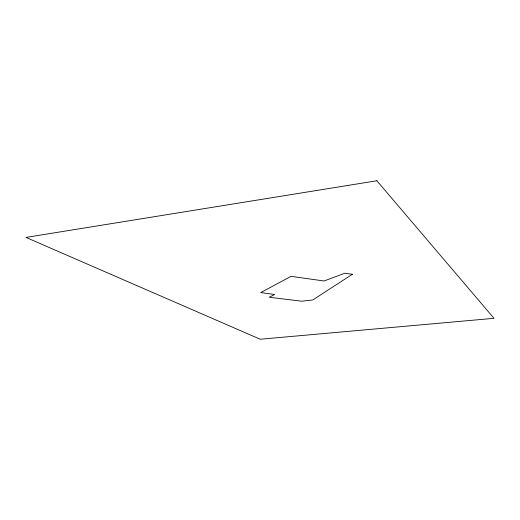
<?xml version="1.0" encoding="UTF-8"?>
<svg xmlns="http://www.w3.org/2000/svg" width="520" height="520" viewBox="0 0 520 520"><rect width="100%" height="100%" fill="white"/><g stroke="black" fill="none" stroke-linecap="round" stroke-linejoin="round"><path stroke-width="0.78" d="M352.365 274.267L312.819 299.962L301.685 301.204L269.269 297.258L274.671 294.476L260.761 292.584L291.057 276.334L324.044 280.989L344.884 273.208L352.365 274.267M376.876 180.758L26 237.419L260.24 339.241L494 318.318L376.876 180.758"/></g></svg>
